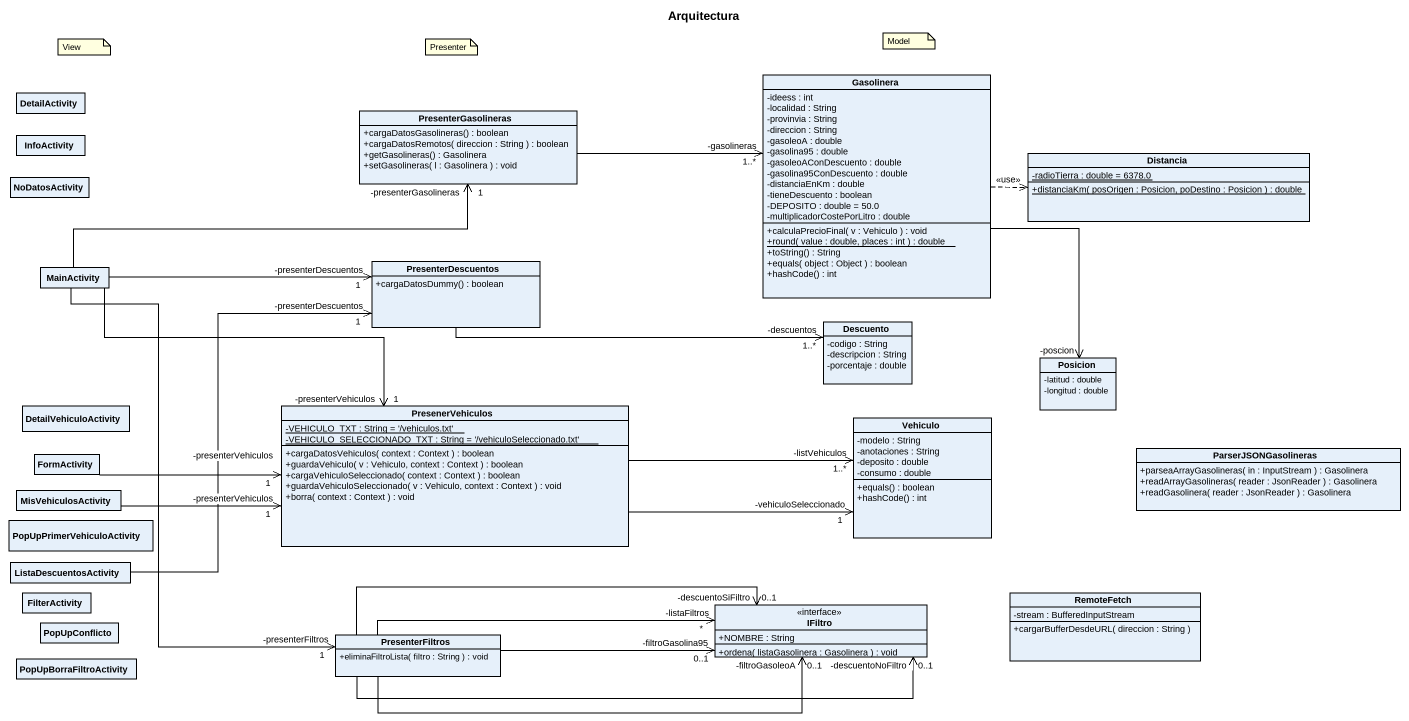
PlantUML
@startuml
title Arquitectura
hide circle
hide empty members
skinparam classAttributeIconSize 0
class Gasolinera {
  -ideess : int
  -localidad : String
  -provinvia : String
  -direccion : String
  -gasoleoA : double
  -gasolina95 : double
  -gasoleoAConDescuento : double
  -gasolina95ConDescuento : double
  -distanciaEnKm : double
  -tieneDescuento : boolean
  -DEPOSITO : double = 50.0
  -multiplicadorCostePorLitro : double
  +calculaPrecioFinal( v : Vehiculo ) : void
  {static} +round( value : double, places : int ) : double
  +toString() : String
  +equals( object : Object ) : boolean
  +hashCode() : int
}
class DetailActivity
class PresenterGasolineras {
  +cargaDatosGasolineras() : boolean
  +cargaDatosRemotos( direccion : String ) : boolean
  +getGasolineras() : Gasolinera
  +setGasolineras( l : Gasolinera ) : void
}
class InfoActivity
class NoDatosActivity
class Distancia {
  {static} -radioTierra : double = 6378.0
  {static} +distanciaKm( posOrigen : Posicion, poDestino : Posicion ) : double
}
class MainActivity
class PresenterDescuentos {
  +cargaDatosDummy() : boolean
}
class Descuento {
  -codigo : String
  -descripcion : String
  -porcentaje : double
}
class Posicion {
  -latitud : double
  -longitud : double
}
class DetailVehiculoActivity
class PresenerVehiculos {
  {static} -VEHICULO_TXT : String = '/vehiculos.txt'
  {static} -VEHICULO_SELECCIONADO_TXT : String = '/vehiculoSeleccionado.txt'
  +cargaDatosVehiculos( context : Context ) : boolean
  +guardaVehiculo( v : Vehiculo, context : Context ) : boolean
  +cargaVehiculoSeleccionado( context : Context ) : boolean
  +guardaVehiculoSeleccionado( v : Vehiculo, context : Context ) : void
  +borra( context : Context ) : void
}
class Vehiculo {
  -modelo : String
  -anotaciones : String
  -deposito : double
  -consumo : double
  +equals() : boolean
  +hashCode() : int
}
class FormActivity
class ParserJSONGasolineras {
  +parseaArrayGasolineras( in : InputStream ) : Gasolinera
  +readArrayGasolineras( reader : JsonReader ) : Gasolinera
  +readGasolinera( reader : JsonReader ) : Gasolinera
}
class MisVehiculosActivity
class PopUpPrimerVehiculoActivity
class ListaDescuentosActivity
class FilterActivity
interface IFiltro {
  +NOMBRE : String
  +ordena( listaGasolinera : Gasolinera ) : void
}
class RemoteFetch {
  -stream : BufferedInputStream
  +cargarBufferDesdeURL( direccion : String )
}
class PopUpConflicto
class PresenterFiltros {
  +eliminaFiltroLista( filtro : String ) : void
}
class PopUpBorraFiltroActivity
Gasolinera .right.> Distancia : <<use>>
PresenterGasolineras -right-> "-gasolineras\n1..*" Gasolinera
MainActivity -right-> "-presenterGasolineras\n1" PresenterGasolineras
MainActivity -right-> "-presenterDescuentos\n1" PresenterDescuentos
MainActivity -right-> "-presenterVehiculos\n1" PresenerVehiculos
MainActivity --> "-presenterFiltros\n1" PresenterFiltros
PresenterDescuentos -right-> "-descuentos\n1..*" Descuento
Posicion "-poscion" <-up- Gasolinera
PresenerVehiculos -right-> "-listVehiculos\n1..*" Vehiculo
PresenerVehiculos -right-> "-vehiculoSeleccionado\n1" Vehiculo
FormActivity -right-> "-presenterVehiculos\n1" PresenerVehiculos
MisVehiculosActivity -right-> "-presenterVehiculos\n1" PresenerVehiculos
ListaDescuentosActivity -up-> "-presenterDescuentos\n1" PresenterDescuentos
PresenterFiltros -right-> "-listaFiltros\n*" IFiltro
PresenterFiltros -right-> "-filtroGasoleoA\n0..1" IFiltro
PresenterFiltros -right-> "-filtroGasolina95\n0..1" IFiltro
PresenterFiltros -right-> "-descuentoSiFiltro\n0..1" IFiltro
PresenterFiltros -right-> "-descuentoNoFiltro\n0..1" IFiltro
note as N1
  Model
end note
note as N2
  View
end note
note as N3
  Presenter
end note
@enduml
